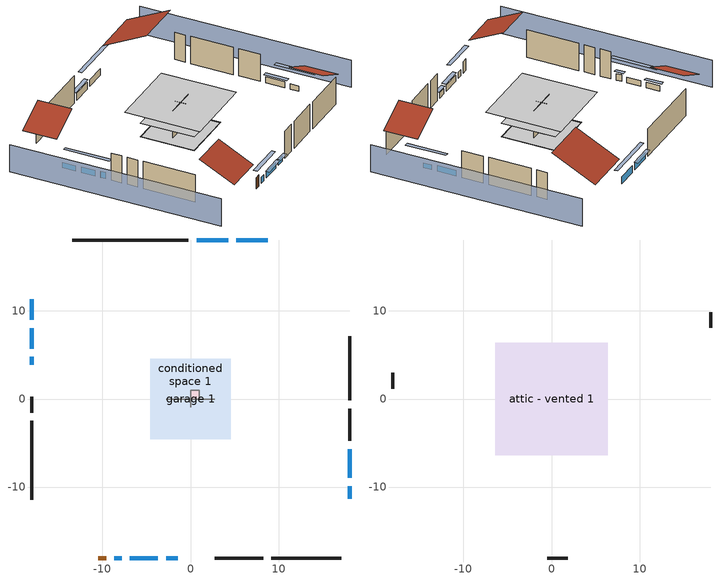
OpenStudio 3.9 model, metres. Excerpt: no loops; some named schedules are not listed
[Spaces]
garage 1
 floor foundation (Slab1 construction): -4.48,-4.48 -4.48,4.48 4.48,4.48 4.48,-4.48 z0
 wall outside (Wall1 construction): 18.07,-4.76 18.07,-1.1 z0:4.88
 wall outside (Wall2 construction): 2.76,-18.07 8.25,-18.07 z0:4.88
 wall outside (Wall12 construction): -18.07,0.26 -18.07,-1.57 z0:4.88
 wall to conditioned space 1 (Wall5 construction Reversed): 2.74,0 -2.74,0 z0:4.88
 wall to conditioned space 1 (Wall6 construction Reversed): 0,0.91 0,-0.91 z0:4.88
conditioned space 1
 floor to garage 1 (Floor1 construction): -4.48,-4.48 -4.48,4.48 4.48,4.48 4.48,-4.48 z0
 floor foundation (Slab2 construction): -4.59,-4.59 -4.59,4.59 4.59,4.59 4.59,-4.59 z0
 floor adiabatic (AdiabaticFloorConstruction): -4.59,-4.59 -4.59,4.59 4.59,4.59 4.59,-4.59 z2.44
 wall outside (Wall3 construction): -0.24,18.07 -13.41,18.07 z0:4.88
 wall outside (Wall4 construction): 18.07,-0.17 18.07,7.15 z0:4.88
 wall outside (Wall7 construction): 9.18,-18.07 17.14,-18.07 z0:4.88
 wall outside (Wall8 construction): -18.07,-2.5 -18.07,-11.42 z0:4.88
 wall outside (AdiabaticWallConstruction): 8.8,18.07 5.21,18.07 / 4.28,18.07 0.69,18.07 z0:1.22; 18.07,-11.34 18.07,-9.9 z0:0.95; 18.07,-8.97 18.07,-5.68 / -6.89,-18.07 -3.7,-18.07 z0:1.07; -8.65,-18.07 -7.82,-18.07 z0:1.1; -2.77,-18.07 -1.42,-18.07 z0:0.92; -18.07,8.07 -18.07,5.72 / -18.07,11.34 -18.07,8.99 z0:1.04; -18.07,4.79 -18.07,3.89 z0:1.19
 wall outside (AdiabaticWallConstruction 1): -10.49,-18.07 -9.58,-18.07 z0:2.03
 window (WindowConstruction): 8.8,18.07 5.21,18.07 z0:1.22
 window (WindowConstruction 1): 4.28,18.07 0.69,18.07 z0:1.22
 window (WindowConstruction 2): 18.07,-11.34 18.07,-9.9 z0:0.94
 window (WindowConstruction 3): 18.07,-8.97 18.07,-5.68 z0:1.07
 window (WindowConstruction 4): -8.65,-18.07 -7.82,-18.07 z0:1.1
 window (WindowConstruction 5): -6.89,-18.07 -3.7,-18.07 z0:1.07
 window (WindowConstruction 6): -2.77,-18.07 -1.42,-18.07 z0:0.91
 window (WindowConstruction 7): -18.07,8.06 -18.07,5.72 z0:1.04
 window (WindowConstruction 8): -18.07,4.79 -18.07,3.89 z0:1.19
 window (WindowConstruction 9): -18.07,11.34 -18.07,8.99 z0:1.04
 door (Door): -10.49,-18.07 -9.58,-18.07 z0:2.03
 ceiling adiabatic (AdiabaticFloorConstruction): 4.59,-4.59 4.59,4.59 -4.59,4.59 -4.59,-4.59 z2.44
central ac and furnace airloop ret air space
 floor adiabatic (AdiabaticConst): 0,0 0,1 1,1 1,0 z0
 wall adiabatic (AdiabaticConst): 0,1 0,0 1,0 1,1 0,1 z0:1
 ceiling adiabatic (AdiabaticConst): 1,0 1,1 0,1 0,0 z1
attic - vented 1
 floor to conditioned space 1 (Floor2 construction Reversed): -6.41,-6.41 -6.41,6.41 6.41,6.41 6.41,-6.41 z4.88
 wall outside (Wall9 construction): 18.07,8.07 18.07,9.85 z0:4.88
 wall outside (Wall10 construction): -18.07,2.96 -18.07,1.19 z0:4.88
 wall outside (Wall11 construction): -0.49,-18.07 1.83,-18.07 z0:4.88
 roof outside (Roof1 construction): 9.73,18.07,4.88 9.73,10.61,8.61 18.07,10.61,8.61 18.07,18.07,4.88
 roof outside (Roof2 construction): 18.07,-12.27,4.88 12.88,-12.27,7.47 12.88,-18.07,7.47 18.07,-18.07,4.88
 roof outside (Roof3 construction): -18.07,12.27,4.88 -12.88,12.27,7.47 -12.88,18.07,7.47 -18.07,18.07,4.88
 roof outside (Roof4 construction): -11.42,-18.07,4.88 -11.42,-12.12,7.85 -18.07,-12.12,7.85 -18.07,-18.07,4.88
shading: -22.64,18.07 -22.64,-18.07 / 22.64,-18.07 22.64,18.07 z0:4.88; 2.47,18.07 11.54,18.07 11.54,18.68 2.47,18.68 z3.96; 0.39,18.07 4.58,18.07 4.58,18.68 0.39,18.68 z1.52; 18.07,-7.15 18.07,-14.09 18.68,-14.09 18.68,-7.15 z3.69; 18.07,-5.38 18.07,-9.27 18.68,-9.27 18.68,-5.38 z1.37; -5.08,-18.07 -11.39,-18.07 -11.39,-18.68 -5.08,-18.68 z3.84; -3.4,-18.07 -7.19,-18.07 -7.19,-18.68 -3.4,-18.68 z1.37; -1.12,-18.07 -3.08,-18.07 -3.08,-18.68 -1.12,-18.68 z1.22; -18.07,2.97 -18.07,10.81 -18.68,10.81 -18.68,2.97 z3.78; -18.07,3.58 -18.07,5.09 -18.68,5.09 -18.68,3.58 z1.49; -18.07,8.69 -18.07,11.65 -18.68,11.65 -18.68,8.69 z1.34
[Site]
Portland Intl Arpt_OR: Latitude {deg}=45.59; Longitude {deg}=-122.6; Time Zone {hr}=-8; Elevation {m}=33; Terrain=Suburbs; Keep Site Location Information=Yes
[Site:GroundTemperature:Shallow]
10.2558, 8.96328, 8.85977, 9.47314, 11.9355, 14.3863, 16.5111, 17.8571, 17.9714, 16.8767, 14.8061, 12.4304
[Site:WaterMainsTemperature]
Calculation Method=Schedule; Temperature Schedule=mains temperature schedule
[Building]
Building 1
[Material] Roughness=Rough
Name | Thickness {m} | Conductivity {W/m-K} | Density {kg/m3} | Specific Heat {J/kg-K} | Thermal Absorptance | Solar Absorptance | Visible Absorptance
asphalt or fiberglass shingles | 0.00635 | 0.162714 | 1121.4 | 1465.45 | 0.9 | 0.85 | 0.85
roof rigid ins | 0.00281632 | 0.029427 | 32.04 | 1214.23 | 0.9 | 0.7 | 0.7
osb sheathing 0.5 in. | 0.0127 | 0.115458 | 512.64 | 1214.23 | 0.9 | 0.6 | 0.6
wood siding | 0.0254 | 0.102417 | 544.68 | 1172.36 | 0.9 | 0.85 | 0.85
osb sheathing 0.5 in. 1 | 0.0127 | 0.115458 | 512.64 | 1214.23 | 0.9 | 0.7 | 0.7
wall stud and cavity | 0.1397 | 0.727959 | 139.0536 | 1170.24 | 0.9 | 0.6 | 0.6
wall stud and cavity 1 | 0.1397 | 0.0951301 | 139.0536 | 1170.24 | 0.9 | 0.7 | 0.7
gypsum board | 0.0127 | 0.160291 | 801 | 837.4 | 0.9 | 0.6 | 0.6
osb sheathing 0.5 in. 2; osb sheathing 0.5 in. 3 | 0.0127 | 0.115458 | 512.64 | 1214.23
wall stud and cavity 2 | 0.1397 | 0.0856282 | 139.0536 | 1170.24 | 0.9 | 0.7 | 0.7
floor stud and cavity | 0.1397 | 0.923637 | 92.3553 | 1139.71 | 0.9 | 0.7 | 0.7
osb sheathing 0.75 in. | 0.01905 | 0.115458 | 512.64 | 1214.23 | 0.9 | 0.7 | 0.7
floor covering | 0.0127 | 0.0433444 | 54.468 | 1339.84 | 0.9 | 0.6 | 0.6
ceiling loosefill ins | 0.169333 | 0.0480833 | 16.02 | 1046.75 | 0.9 | 0.7 | 0.7
ceiling stud and cavity | 0.1397 | 0.0824711 | 65.682 | 1177.47 | 0.9 | 0.7 | 0.7
concrete 4.0 in. | 0.1016 | 1.803125 | 2242.8 | 837.4 | 0.9 | 0.7 | 0.7
floor covering 1 | 0.0127 | 0.0450781 | 54.468 | 1339.84 | 0.9 | 0.9 | 0.9
wood siding 1; wood siding 2 | 0.0254 | 0.102417 | 544.68 | 1172.36
wall rigid ins; floor rigid ins | 0.512978 | 0.029427 | 32.04 | 1214.23 | 0.9 | 0.7 | 0.7
wall stud and cavity 3 | 0.0889 | 0.380278 | 52.3479 | 1209.89 | 0.9 | 0.7 | 0.7
door material | 0.04445 | 0.0612267 | 512.64 | 1214.23 | 0.9 | 0.7 | 0.7
floor stud and cavity 1 | 0.1397 | 1.75129 | 37.0049 | 1207.88 | 0.9 | 0.7 | 0.7
wall stud and cavity 4 | 0.0889 | 0.391764 | 83.0341 | 1211.67 | 0.9 | 0.7 | 0.7
furniture material conditioned space 1; furniture material garage 1 | 0.1524 | 0.115458 | 640.8 | 1214.23 | 0.9 | 0.6 | 0.6
[Construction]
Roof1 construction; Roof2 construction; Roof3 construction; Roof4 construction: asphalt or fiberglass shingles, roof rigid ins, osb sheathing 0.5 in.
Wall1 construction; Wall2 construction: wood siding, osb sheathing 0.5 in. 1, wall stud and cavity
Wall3 construction; Wall4 construction: wood siding, osb sheathing 0.5 in. 1, wall stud and cavity 1, gypsum board
Wall5 construction Reversed: gypsum board, wall stud and cavity 2, osb sheathing 0.5 in. 2
Wall6 construction Reversed: gypsum board, wall stud and cavity 2, osb sheathing 0.5 in. 3
Wall7 construction; Wall8 construction: wood siding, osb sheathing 0.5 in. 2, wall stud and cavity 1, gypsum board
Wall9 construction; Wall10 construction; Wall11 construction; Wall12 construction: wood siding, osb sheathing 0.5 in. 2, wall stud and cavity
Floor1 construction: floor stud and cavity, osb sheathing 0.75 in., floor covering
Floor2 construction Reversed: gypsum board, ceiling stud and cavity, ceiling loosefill ins
Slab1 construction: concrete 4.0 in.
Slab2 construction: concrete 4.0 in., floor covering 1
WindowConstruction; WindowConstruction 1; WindowConstruction 2; WindowConstruction 3; WindowConstruction 4; WindowConstruction 5; WindowConstruction 6; WindowConstruction 7; WindowConstruction 8; WindowConstruction 9: WindowMaterial
AdiabaticWallConstruction: wood siding 1, wall rigid ins, wall stud and cavity 3, gypsum board
Door: door material
AdiabaticWallConstruction 1: wood siding 2, wall rigid ins, wall stud and cavity 3, gypsum board
AdiabaticFloorConstruction: floor stud and cavity 1, floor rigid ins, osb sheathing 0.75 in., floor covering
PartitionWallConstruction: gypsum board, wall stud and cavity 4, gypsum board
furniture construction conditioned space 1: furniture material conditioned space 1
furniture construction garage 1: furniture material garage 1
AdiabaticConst: Adiabatic
[WindowMaterial:SimpleGlazingSystem]
WindowMaterial: U-Factor {W/m2-K}=2.78222; Solar Heat Gain Coefficient=0.56
[Material:NoMass]
Adiabatic: Roughness=Rough; Thermal Resistance {m2-K/W}=176.1
[ThermalZone] Multiplier=1; Use Ideal Air Loads=No
Name | Volume {m3} | Thermostat
conditioned space | 606.66 | conditioned space temperature setpoint
attic - vented | 157.303
garage | 195.726
central ac and furnace airloop ret air zone | 1
[Sizing:Zone] Zone Cooling Design Supply Air Temperature Input Method=SupplyAirTemperature; Zone Cooling Design Supply Air Temperature {C}=14; Zone Cooling Design Supply Air Temperature Difference {deltaC}=11.11; Zone Heating Design Supply Air Temperature Input Method=SupplyAirTemperature; Zone Heating Design Supply Air Temperature {C}=40; Zone Heating Design Supply Air Temperature Difference {deltaC}=11.11; Zone Cooling Design Supply Air Humidity Ratio {kg-H2O/kg-air}=0.0085; Zone Heating Design Supply Air Humidity Ratio {kg-H2O/kg-air}=0.008; Cooling Design Air Flow Method=DesignDay; Heating Design Air Flow Method=DesignDay; Account for Dedicated Outdoor Air System=No; Dedicated Outdoor Air System Control Strategy=NeutralSupplyAir; Dedicated Outdoor Air Low Setpoint Temperature for Design {C}=autosize; Dedicated Outdoor Air High Setpoint Temperature for Design {C}=autosize; Zone Load Sizing Method=Sensible Load Only No Latent Load; Zone Latent Cooling Design Supply Air Humidity Ratio Input Method=HumidityRatioDifference; Zone Cooling Design Supply Air Humidity Ratio Difference {kgWater/kgDryAir}=0.005; Zone Latent Heating Design Supply Air Humidity Ratio Input Method=HumidityRatioDifference; Zone Humidification Design Supply Air Humidity Ratio Difference {kgWater/kgDryAir}=0.005; Sizing Option=Coincident
attic - vented; garage; central ac and furnace airloop ret air zone
[Space]
Name | Thermal Zone | Volume {m3}
conditioned space 1 | conditioned space | 606.66
attic - vented 1 | attic - vented | 157.303
garage 1 | garage | 195.726
central ac and furnace airloop ret air space | central ac and furnace airloop ret air zone
[ThermostatSetpoint:DualSetpoint]
conditioned space temperature setpoint: Heating Setpoint Temperature Schedule=heating setpoint; Cooling Setpoint Temperature Schedule=cooling setpoint; Temperature Difference Between Cutout And Setpoint {deltaC}=0
[Foundation:Kiva] Wall Height Above Grade {m}=0.1016; Wall Depth Below Slab {m}=0.2032
Name | Initial Indoor Air Temperature {C}
Foundation Kiva 1 | 13.4258
Foundation Kiva 2 | 22.2222
[Foundation:Kiva:Settings]
Soil Conductivity {W/m-K}=1.3848; Soil Density {kg/m3}=1842.3; Soil Specific Heat {J/kg-K}=418.7; Ground Solar Absorptivity=0.9; Ground Thermal Absorptivity=0.9; Ground Surface Roughness {m}=0.03; Far-Field Width {m}=40; Deep-Ground Boundary Condition=ZeroFlux; Deep-Ground Depth {m}=40; Minimum Cell Dimension {m}=0.2; Maximum Cell Growth Coefficient=3; Simulation Timestep=Timestep
[SurfaceProperty:ExposedFoundationPerimeter] Exposed Perimeter Calculation Method=TotalExposedPerimeter
Name | Total Exposed Perimeter {m}
Slab1 | 21.9456
Slab2 | 31.91256
[SurfaceProperty:IncidentSolarMultiplier] Incident Solar Multiplier=1; Incident Solar Multiplier Schedule=trans schedule winter=0.85 summer=0.7
Window1; Window2; Window3; Window4; Window5; Window6; Window7; Window8; Window9; Window10
[InternalMass:Definition] Design Level Calculation Method=SurfaceArea
Name | Construction | Surface Area {m2}
partition wall mass | PartitionWallConstruction | 248.794
furniture mass conditioned space 1 | furniture construction conditioned space 1 | 99.51774
furniture mass garage 1 | furniture construction garage 1 | 8.02682
[InternalMass] Multiplier=1
Name | Internal Mass Definition | Space or SpaceType
partition wall mass | partition wall mass | conditioned space 1
furniture mass conditioned space 1 | furniture mass conditioned space 1 | conditioned space 1
furniture mass garage 1 | furniture mass garage 1 | garage 1
[Fan:SystemModel]
central ac and furnace supply fan: Availability Schedule=Always On Discrete; Design Maximum Air Flow Rate {m3/s}=0.697066; Speed Control Method=Discrete; Electric Power Minimum Flow Rate Fraction=0.2; Design Pressure Rise {Pa}=500; Motor Efficiency=1; Motor In Air Stream Fraction=1; Design Electric Power Consumption {W}=autosize; Design Power Sizing Method=PowerPerFlow; Electric Power Per Unit Flow Rate {W/(m3/s)}=1059.44; Electric Power Per Unit Flow Rate Per Unit Pressure {W-s/m3-Pa}=1.66667; Fan Total Efficiency=0.7; Motor Loss Radiative Fraction=0; Speed Flow Fraction 1=0.83886; Speed Electric Power Fraction 1=0.5903; Speed Flow Fraction 2=1; Speed Electric Power Fraction 2=1
[EnergyManagementSystem:Sensor]
Name | Output Variable or Output Meter Index Key | Output Variable or Output Meter
central_ac_and_furnace_supply_fan_s; central_ac_and_furnace_supply_fan_s_1 | central ac and furnace supply fan | Fan Electricity Energy
water_heater_amb_temp; fridge_tin_s_1 | garage | Zone Mean Air Temperature
water_heater_amb_rh | garage | Zone Air Relative Humidity
water_heater_T_set | water heater setpoint | Schedule Value
out_pb_s |  | Site Outdoor Air Barometric Pressure
out_wt_s |  | Site Outdoor Air Humidity Ratio
site_vw_s |  | Site Wind Speed
cool_season | cooling season schedule | Schedule Value
central_ac_and_furnace_airloop_Fan_RTF_s | central ac and furnace supply fan | Fan Runtime Fraction Speed 1
central_ac_and_furnace_airloop_Fan_RTF_s_1 | central ac and furnace supply fan | Fan Runtime Fraction Speed 2
central_ac_and_furnace_airloop_AH_MFR_s | Node 6 | System Node Mass Flow Rate
central_ac_and_furnace_airloop_AH_VFR_s | Node 6 | System Node Current Density Volume Flow Rate
central_ac_and_furnace_airloop_AH_Tout_s | Node 6 | System Node Temperature
central_ac_and_furnace_airloop_AH_Wout_s | Node 6 | System Node Humidity Ratio
central_ac_and_furnace_airloop_RA_T_s | Node 9 | System Node Temperature
central_ac_and_furnace_airloop_Ra_W_s | Node 9 | System Node Humidity Ratio
central_ac_and_furnace_airloop_0_DZ_T_s | attic - vented | Zone Air Temperature
central_ac_and_furnace_airloop_0_DZ_W_s | attic - vented | Zone Mean Air Humidity Ratio
natural_vent_s | natural vent schedule | Schedule Value
htg_sp_s | heating setpoint | Schedule Value
clg_sp_s | cooling setpoint | Schedule Value
mech_vent_range_fan_0_sch_s | mech vent range fan 0 schedule | Schedule Value
mech_vent_bath_fan_0_sch_s | mech vent bath fan 0 schedule | Schedule Value
clothes_dryer_exhaust_0_sch_s | clothes_dryer | Schedule Value
htg_load_cond |  | Heating:EnergyTransfer:Zone:CONDITIONED SPACE
clg_load_cond |  | Cooling:EnergyTransfer:Zone:CONDITIONED SPACE
htg_load_duct |  | Heating:EnergyTransfer:Zone:CENTRAL AC AND FURNACE AIRLOOP RET AIR ZONE
clg_load_duct |  | Cooling:EnergyTransfer:Zone:CENTRAL AC AND FURNACE AIRLOOP RET AIR ZONE
s_conv | Floor1 | Surface Inside Face Convection Heat Gain Energy
s_ig | Floor1 | Surface Inside Face Internal Gains Radiation Heat Gain Energy
s_sol | Floor1 | Surface Inside Face Solar Radiation Heat Gain Energy
s_lgt | Floor1 | Surface Inside Face Lights Radiation Heat Gain Energy
s_surf | Floor1 | Surface Inside Face Net Surface Thermal Radiation Heat Gain Energy
s_conv_1 | Floor2 | Surface Inside Face Convection Heat Gain Energy
s_ig_1 | Floor2 | Surface Inside Face Internal Gains Radiation Heat Gain Energy
s_sol_1 | Floor2 | Surface Inside Face Solar Radiation Heat Gain Energy
s_lgt_1 | Floor2 | Surface Inside Face Lights Radiation Heat Gain Energy
s_surf_1 | Floor2 | Surface Inside Face Net Surface Thermal Radiation Heat Gain Energy
s_conv_2 | inferred conditioned ceiling | Surface Inside Face Convection Heat Gain Energy
s_ig_2 | inferred conditioned ceiling | Surface Inside Face Internal Gains Radiation Heat Gain Energy
s_sol_2 | inferred conditioned ceiling | Surface Inside Face Solar Radiation Heat Gain Energy
s_lgt_2 | inferred conditioned ceiling | Surface Inside Face Lights Radiation Heat Gain Energy
s_surf_2 | inferred conditioned ceiling | Surface Inside Face Net Surface Thermal Radiation Heat Gain Energy
s_conv_3 | inferred conditioned floor | Surface Inside Face Convection Heat Gain Energy
s_ig_3 | inferred conditioned floor | Surface Inside Face Internal Gains Radiation Heat Gain Energy
s_sol_3 | inferred conditioned floor | Surface Inside Face Solar Radiation Heat Gain Energy
s_lgt_3 | inferred conditioned floor | Surface Inside Face Lights Radiation Heat Gain Energy
s_surf_3 | inferred conditioned floor | Surface Inside Face Net Surface Thermal Radiation Heat Gain Energy
s_conv_4 | Slab2 | Surface Inside Face Convection Heat Gain Energy
s_ig_4 | Slab2 | Surface Inside Face Internal Gains Radiation Heat Gain Energy
s_sol_4 | Slab2 | Surface Inside Face Solar Radiation Heat Gain Energy
s_lgt_4 | Slab2 | Surface Inside Face Lights Radiation Heat Gain Energy
s_surf_4 | Slab2 | Surface Inside Face Net Surface Thermal Radiation Heat Gain Energy
ss_sol | Door1 | Surface Inside Face Solar Radiation Heat Gain Energy
ss_lgt | Door1 | Surface Inside Face Lights Radiation Heat Gain Energy
ss_conv | Door1 | Surface Inside Face Convection Heat Gain Energy
[OtherEquipment:Definition] Design Level Calculation Method=EquipmentLevel
Name | Design Level {W} | Fraction Latent | Fraction Radiant | Fraction Lost
water heater sens; central ac and furnace airloop_0 SupSensLkToCond; central ac and furnace airloop_0 SupCondToLv; central ac and furnace airloop_0 RetCondToRP; central ac and furnace airloop_0 RetSensLkToRP; central ac and furnace airloop_0 SupCondToDZ; central ac and furnace airloop_0 RetCondToDZ; central ac and furnace airloop_0 SupSensLkToDZ; mech vent house fan sensible load | 0 | 0 | 0 | 0
water heater lat; central ac and furnace airloop_0 SupLatLkToCond; central ac and furnace airloop_0 RetLatLkToRP; central ac and furnace airloop_0 SupLatLkToDZ; mech vent house fan latent load | 0 | 1 | 0 | 0
water heater energy adjustment1 | 0.01 | 0 | 0 | 1
clothes dryer 2 | 0 | 0.015 | 0.081 | 0.85
cooking range 2 | 0 | 0.08 | 0.432 | 0.2
general water use sensible | -61.6891 | 0 | 0.6 | 0
general water use latent | 62.594 | 1 | 0 | 0
[OtherEquipment]
Name | Other Equipment Definition | Space or SpaceType | Schedule | Fuel Type
water heater sens | water heater sens | garage 1 | Always On Discrete
water heater lat | water heater lat | garage 1 | Always On Discrete
water heater energy adjustment1 | water heater energy adjustment1 | garage 1 | Always On Discrete | Electricity
clothes dryer 1 | clothes dryer 2 | conditioned space 1 | clothes_dryer | Electricity
cooking range 1 | cooking range 2 | conditioned space 1 | cooking_range | Electricity
general water use sensible | general water use sensible | conditioned space 1 | general water use schedule
general water use latent | general water use latent | conditioned space 1 | general water use schedule
central ac and furnace airloop_0 SupSensLkToCond | central ac and furnace airloop_0 SupSensLkToCond | conditioned space 1 | Always On Discrete
central ac and furnace airloop_0 SupLatLkToCond | central ac and furnace airloop_0 SupLatLkToCond | conditioned space 1 | Always On Discrete
central ac and furnace airloop_0 SupCondToLv | central ac and furnace airloop_0 SupCondToLv | conditioned space 1 | Always On Discrete
central ac and furnace airloop_0 RetCondToRP | central ac and furnace airloop_0 RetCondToRP | central ac and furnace airloop ret air space | Always On Discrete
central ac and furnace airloop_0 RetSensLkToRP | central ac and furnace airloop_0 RetSensLkToRP | central ac and furnace airloop ret air space | Always On Discrete
central ac and furnace airloop_0 RetLatLkToRP | central ac and furnace airloop_0 RetLatLkToRP | central ac and furnace airloop ret air space | Always On Discrete
central ac and furnace airloop_0 SupCondToDZ | central ac and furnace airloop_0 SupCondToDZ | attic - vented 1 | Always On Discrete
central ac and furnace airloop_0 RetCondToDZ | central ac and furnace airloop_0 RetCondToDZ | attic - vented 1 | Always On Discrete
central ac and furnace airloop_0 SupSensLkToDZ | central ac and furnace airloop_0 SupSensLkToDZ | attic - vented 1 | Always On Discrete
central ac and furnace airloop_0 SupLatLkToDZ | central ac and furnace airloop_0 SupLatLkToDZ | attic - vented 1 | Always On Discrete
mech vent house fan sensible load | mech vent house fan sensible load | conditioned space 1 | Always On Discrete
mech vent house fan latent load | mech vent house fan latent load | conditioned space 1 | Always On Discrete
[ElectricEquipment:Definition] Design Level Calculation Method=EquipmentLevel
Name | Design Level {W} | Fraction Latent | Fraction Radiant | Fraction Lost
clothes washer | 406.821 | 0.03 | 0.162 | 0.7
clothes dryer | 6616.71 | 0.015 | 0.081 | 0.85
dishwasher | 782.833 | 0.3 | 0.18 | 0.4
fridge | 54.7945 | 0 | 0.6 | 0
fridge 2 | 239.242 | 0 | 0.6 | 0
freezer | 194.914 | 0 | 0.6 | 0
cooking range | 1569.72 | 0.08 | 0.432 | 0.2
misc tv | 880.506 | 0 | 0.6 | 0
misc plug loads | 420.769 | 0.021 | 0.558 | 0.049
misc permanent spa heater | 457.19 | 0 | 0 | 1
misc permanent spa pump | 478.108 | 0 | 0 | 1
whole house fan; mech vent house fan | 0 | 0 | 0 | 1
mech vent house fan cfis | 0 | 0 | 0 | 0
mech vent range fan 0; mech vent bath fan 0 | 30 | 0 | 0 | 1
[ElectricEquipment]
Name | Electric Equipment Definition | Space or SpaceType | Schedule
clothes washer | clothes washer | conditioned space 1 | clothes_washer
clothes dryer | clothes dryer | conditioned space 1 | clothes_dryer
dishwasher | dishwasher | conditioned space 1 | dishwasher
fridge | fridge | conditioned space 1 | fridge schedule
fridge 1 | fridge 2 | garage 1 | fridge schedule 1
freezer | freezer | garage 1 | freezer schedule
cooking range | cooking range | conditioned space 1 | cooking_range
misc tv | misc tv | conditioned space 1 | plug_loads_tv
misc plug loads | misc plug loads | conditioned space 1 | plug_loads_other
misc permanent spa heater | misc permanent spa heater | conditioned space 1 | misc permanent spa heater schedule
misc permanent spa pump | misc permanent spa pump | conditioned space 1 | misc permanent spa pump schedule
whole house fan | whole house fan | conditioned space 1 | Always On Discrete
mech vent house fan | mech vent house fan | conditioned space 1 | mech vent house fan schedule
mech vent house fan cfis | mech vent house fan cfis | conditioned space 1 | mech vent house fan cfis schedule
mech vent range fan 0 | mech vent range fan 0 | conditioned space 1 | mech vent range fan 0 schedule
mech vent bath fan 0 | mech vent bath fan 0 | conditioned space 1 | mech vent bath fan 0 schedule
[WaterUse:Equipment:Definition]
Name | Peak Flow Rate {m3/s}
clothes washer | 1.98337e-05
dishwasher | 1.27236e-05
[Lights:Definition] Design Level Calculation Method=LightingLevel; Fraction Radiant=0.6; Fraction Visible=0.2; Return Air Fraction=0
Name | Lighting Level {W}
interior lighting | 495.703
garage lighting | 12.1328
[Lights] Fraction Replaceable=1
Name | Lights Definition | Space or SpaceType | Schedule
interior lighting | interior lighting | conditioned space 1 | lighting_interior
garage lighting | garage lighting | garage 1 | lighting_garage
[Exterior:Lights:Definition]
exterior lighting: Design Level {W}=8.97151
[Exterior:Lights]
exterior lighting: Exterior Lights Definition=exterior lighting; Schedule=exterior lighting schedule
[People:Definition]
occupants: Number of People Calculation Method=People; Number of People {people}=3; Fraction Radiant=0.314171; Sensible Heat Fraction=0.56303; Carbon Dioxide Generation Rate {m3/s-W}=0; Enable ASHRAE 55 Comfort Warnings=No; Mean Radiant Temperature Calculation Type=EnclosureAveraged
[People]
occupants: People Definition=occupants; Space or SpaceType=conditioned space 1; Number of People Schedule=occupants; Activity Level Schedule=occupants activity schedule; Multiplier=1
[ZoneMixing] Schedule=Always On Continuous; Design Flow Rate Calculation Method=Flow/Zone; Design Flow Rate {m3/s}=0
Name | Zone or Space | Source Zone or Space
central ac and furnace airloop_0 ZoneMixDZToCond mix | conditioned space | attic - vented
central ac and furnace airloop_0 ZoneMixCondToDZ mix; whole house fan mix | attic - vented | conditioned space
[SpaceInfiltration:DesignFlowRate] Schedule=Always On Discrete; Design Flow Rate Calculation Method=Flow/Space; Design Flow Rate {m3/s}=0
Name | Space or SpaceType
natural vent flow; whole house fan flow; infil flow | conditioned space 1
attic_vented 1 duct leakage imbalance infil flow | attic - vented 1
[SpaceInfiltration:EffectiveLeakageArea] Schedule=Always On Discrete
Name | Space or SpaceType | Effective Air Leakage Area {cm2} | Stack Coefficient | Wind Coefficient
infil garage 1 | garage 1 | 611.633 | 0.000129147 | 4.38083e-05
infil attic - vented 1 | attic - vented 1 | 5483.83 | 0.000199449 | 4.35552e-05
